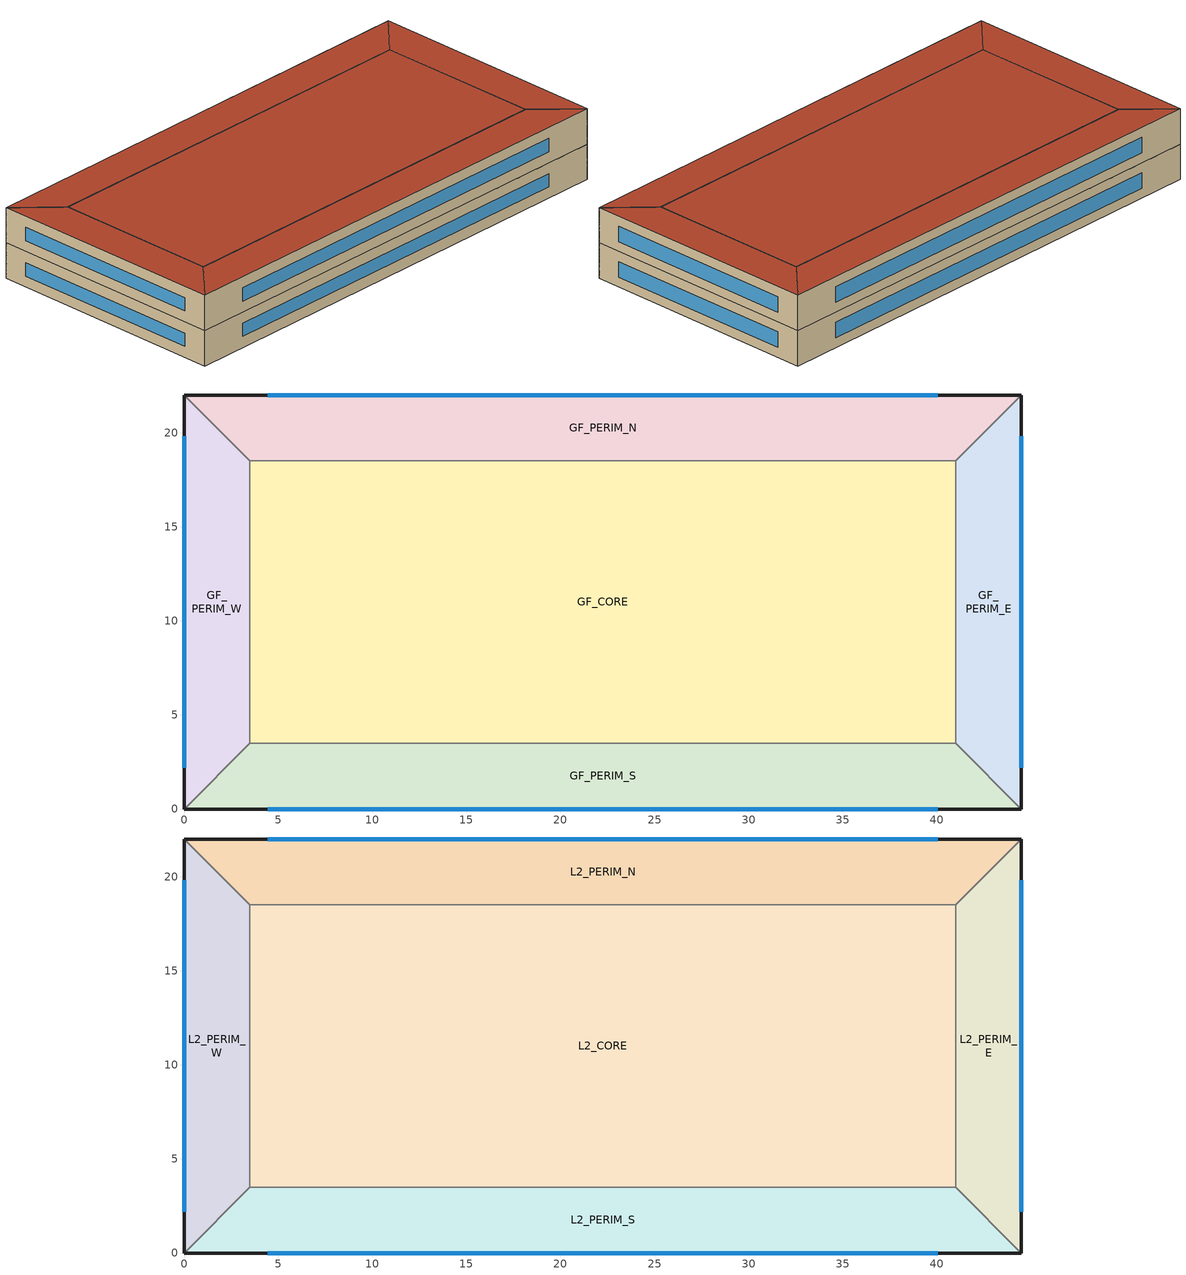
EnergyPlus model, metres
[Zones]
GF_PERIM_S
 floor ground (GroundFloor): 3.5,3.5 41,3.5 44.5,0 0,0 z0
 wall outside (ExtWall): 0,0 44.5,0 z0:3.2
 wall to GF_PERIM_E (InteriorPartition): 44.5,0 41,3.5 z0:3.2
 wall to GF_CORE (InteriorPartition): 41,3.5 3.5,3.5 z0:3.2
 wall to GF_PERIM_W (InteriorPartition): 3.5,3.5 0,0 z0:3.2
 window (WindowConstruction): 4.45,0 40.05,0 z1:2.2
GF_PERIM_E
 floor ground (GroundFloor): 41,3.5 41,18.5 44.5,22 44.5,0 z0
 wall outside (ExtWall): 44.5,0 44.5,22 z0:3.2
 wall to GF_PERIM_N (InteriorPartition): 44.5,22 41,18.5 z0:3.2
 wall to GF_CORE (InteriorPartition): 41,18.5 41,3.5 z0:3.2
 window (WindowConstruction): 44.5,2.2 44.5,19.8 z0.9:2.3
GF_PERIM_N
 floor ground (GroundFloor): 41,18.5 3.5,18.5 0,22 44.5,22 z0
 wall outside (ExtWall): 44.5,22 0,22 z0:3.2
 wall to GF_CORE (InteriorPartition): 3.5,18.5 41,18.5 z0:3.2
 wall to GF_PERIM_W (InteriorPartition): 0,22 3.5,18.5 z0:3.2
 window (WindowConstruction): 40.05,22 4.45,22 z0.9:2.3
GF_PERIM_W
 floor ground (GroundFloor): 3.5,18.5 3.5,3.5 0,0 0,22 z0
 wall outside (ExtWall): 0,22 0,0 z0:3.2
 wall to GF_CORE (InteriorPartition): 3.5,3.5 3.5,18.5 z0:3.2
 window (WindowConstruction): 0,19.8 0,2.2 z1:2.2
GF_CORE
 floor ground (GroundFloor): 3.5,18.5 41,18.5 41,3.5 3.5,3.5 z0
L2_PERIM_S
 floor to GF_PERIM_S (GroundFloor): 3.5,3.5 41,3.5 44.5,0 0,0 z3.2
 wall outside (ExtWall): 0,0 44.5,0 z3.2:6.4
 wall to L2_PERIM_E (InteriorPartition): 44.5,0 41,3.5 z3.2:6.4
 wall to L2_CORE (InteriorPartition): 41,3.5 3.5,3.5 z3.2:6.4
 wall to L2_PERIM_W (InteriorPartition): 3.5,3.5 0,0 z3.2:6.4
 window (WindowConstruction): 4.45,0 40.05,0 z4.2:5.4
 roof outside (Roof): 0,0 44.5,0 41,3.5 3.5,3.5 z6.4
L2_PERIM_E
 floor to GF_PERIM_E (GroundFloor): 41,3.5 41,18.5 44.5,22 44.5,0 z3.2
 wall outside (ExtWall): 44.5,0 44.5,22 z3.2:6.4
 wall to L2_PERIM_N (InteriorPartition): 44.5,22 41,18.5 z3.2:6.4
 wall to L2_CORE (InteriorPartition): 41,18.5 41,3.5 z3.2:6.4
 window (WindowConstruction): 44.5,2.2 44.5,19.8 z4.1:5.5
 roof outside (Roof): 44.5,0 44.5,22 41,18.5 41,3.5 z6.4
L2_PERIM_N
 floor to GF_PERIM_N (GroundFloor): 41,18.5 3.5,18.5 0,22 44.5,22 z3.2
 wall outside (ExtWall): 44.5,22 0,22 z3.2:6.4
 wall to L2_CORE (InteriorPartition): 3.5,18.5 41,18.5 z3.2:6.4
 wall to L2_PERIM_W (InteriorPartition): 0,22 3.5,18.5 z3.2:6.4
 window (WindowConstruction): 40.05,22 4.45,22 z4.1:5.5
 roof outside (Roof): 44.5,22 0,22 3.5,18.5 41,18.5 z6.4
L2_PERIM_W
 floor to GF_PERIM_W (GroundFloor): 3.5,18.5 3.5,3.5 0,0 0,22 z3.2
 wall outside (ExtWall): 0,22 0,0 z3.2:6.4
 wall to L2_CORE (InteriorPartition): 3.5,3.5 3.5,18.5 z3.2:6.4
 window (WindowConstruction): 0,19.8 0,2.2 z4.2:5.4
 roof outside (Roof): 0,22 0,0 3.5,3.5 3.5,18.5 z6.4
L2_CORE
 floor to GF_CORE (GroundFloor): 3.5,18.5 41,18.5 41,3.5 3.5,3.5 z3.2
 roof outside (Roof): 3.5,3.5 41,3.5 41,18.5 3.5,18.5 z6.4
[Building]
Golden Office Two Storey: 0, City, 0.04, 0.4, FullExterior, 25, 6
[Material]
MetalSkin: Smooth, 0.001, 45, 7680, 418
WallInsulation: Rough, 0.0456, 0.04, 32, 1210
GypsumBoard: Smooth, 0.0127, 0.16, 784.9, 830
GypsumPartition: Smooth, 0.0254, 0.16, 784.9, 830
Concrete100; RoofConcreteDeck: Rough, 0.1, 1.311, 2240, 836.8
Carpet: Smooth, 0.0127, 0.06, 288, 1380
RoofMembrane: Smooth, 0.01, 0.16, 1100, 1000
RoofInsulation: Rough, 0.1708, 0.04, 32, 1210
[Construction]
ExtWall: MetalSkin, WallInsulation, GypsumBoard
Roof: RoofMembrane, RoofInsulation, RoofConcreteDeck
GroundFloor: Concrete100, Carpet
InteriorPartition: GypsumPartition
WindowConstruction: SimpleGlazing
[WindowMaterial:SimpleGlazingSystem]
SimpleGlazing: 2.8, 0.57, 0.75
[ThermostatSetpoint:DualSetpoint]
DualSP: HeatingSetpointSch, CoolingSetpointSch
[Zone]
GF_PERIM_N; GF_PERIM_E; GF_PERIM_S; GF_PERIM_W; GF_CORE; L2_PERIM_N; L2_PERIM_E; L2_PERIM_S; L2_PERIM_W; L2_CORE
[ZoneInfiltration:DesignFlowRate]
INF_GF_PERIM_N: GF_PERIM_N, AlwaysOn, AirChanges/Hour, , , , 0.2, 1, 0, 0, 0
INF_GF_PERIM_E: GF_PERIM_E, AlwaysOn, AirChanges/Hour, , , , 0.2, 1, 0, 0, 0
INF_GF_PERIM_S: GF_PERIM_S, AlwaysOn, AirChanges/Hour, , , , 0.2, 1, 0, 0, 0
INF_GF_PERIM_W: GF_PERIM_W, AlwaysOn, AirChanges/Hour, , , , 0.2, 1, 0, 0, 0
INF_GF_CORE: GF_CORE, AlwaysOn, AirChanges/Hour, , , , 0.2, 1, 0, 0, 0
INF_L2_PERIM_N: L2_PERIM_N, AlwaysOn, AirChanges/Hour, , , , 0.2, 1, 0, 0, 0
INF_L2_PERIM_E: L2_PERIM_E, AlwaysOn, AirChanges/Hour, , , , 0.2, 1, 0, 0, 0
INF_L2_PERIM_S: L2_PERIM_S, AlwaysOn, AirChanges/Hour, , , , 0.2, 1, 0, 0, 0
INF_L2_PERIM_W: L2_PERIM_W, AlwaysOn, AirChanges/Hour, , , , 0.2, 1, 0, 0, 0
INF_L2_CORE: L2_CORE, AlwaysOn, AirChanges/Hour, , , , 0.2, 1, 0, 0, 0
[People]
PPL_GF_PERIM_N: GF_PERIM_N, OccupancySch, People/Area, , 0.0434783, , , , ActivityLevelSch
PPL_GF_PERIM_E: GF_PERIM_E, OccupancySch, People/Area, , 0.0434783, , , , ActivityLevelSch
PPL_GF_PERIM_S: GF_PERIM_S, OccupancySch, People/Area, , 0.0434783, , , , ActivityLevelSch
PPL_GF_PERIM_W: GF_PERIM_W, OccupancySch, People/Area, , 0.0434783, , , , ActivityLevelSch
PPL_GF_CORE: GF_CORE, OccupancySch, People/Area, , 0.0434783, , , , ActivityLevelSch
PPL_L2_PERIM_N: L2_PERIM_N, OccupancySch, People/Area, , 0.0434783, , , , ActivityLevelSch
PPL_L2_PERIM_E: L2_PERIM_E, OccupancySch, People/Area, , 0.0434783, , , , ActivityLevelSch
PPL_L2_PERIM_S: L2_PERIM_S, OccupancySch, People/Area, , 0.0434783, , , , ActivityLevelSch
PPL_L2_PERIM_W: L2_PERIM_W, OccupancySch, People/Area, , 0.0434783, , , , ActivityLevelSch
PPL_L2_CORE: L2_CORE, OccupancySch, People/Area, , 0.0434783, , , , ActivityLevelSch
[Lights]
LGT_GF_PERIM_N: GF_PERIM_N, LightingSch, Watts/Area, , 8.6, , 0, 0.7, 0.2
LGT_GF_PERIM_E: GF_PERIM_E, LightingSch, Watts/Area, , 8.6, , 0, 0.7, 0.2
LGT_GF_PERIM_S: GF_PERIM_S, LightingSch, Watts/Area, , 8.6, , 0, 0.7, 0.2
LGT_GF_PERIM_W: GF_PERIM_W, LightingSch, Watts/Area, , 8.6, , 0, 0.7, 0.2
LGT_GF_CORE: GF_CORE, LightingSch, Watts/Area, , 8.6, , 0, 0.7, 0.2
LGT_L2_PERIM_N: L2_PERIM_N, LightingSch, Watts/Area, , 8.6, , 0, 0.7, 0.2
LGT_L2_PERIM_E: L2_PERIM_E, LightingSch, Watts/Area, , 8.6, , 0, 0.7, 0.2
LGT_L2_PERIM_S: L2_PERIM_S, LightingSch, Watts/Area, , 8.6, , 0, 0.7, 0.2
LGT_L2_PERIM_W: L2_PERIM_W, LightingSch, Watts/Area, , 8.6, , 0, 0.7, 0.2
LGT_L2_CORE: L2_CORE, LightingSch, Watts/Area, , 8.6, , 0, 0.7, 0.2
[ElectricEquipment]
EQP_GF_PERIM_N: GF_PERIM_N, EquipmentSch, Watts/Area, , 9, , 0, 0.5, 0
EQP_GF_PERIM_E: GF_PERIM_E, EquipmentSch, Watts/Area, , 9, , 0, 0.5, 0
EQP_GF_PERIM_S: GF_PERIM_S, EquipmentSch, Watts/Area, , 9, , 0, 0.5, 0
EQP_GF_PERIM_W: GF_PERIM_W, EquipmentSch, Watts/Area, , 9, , 0, 0.5, 0
EQP_GF_CORE: GF_CORE, EquipmentSch, Watts/Area, , 9, , 0, 0.5, 0
EQP_L2_PERIM_N: L2_PERIM_N, EquipmentSch, Watts/Area, , 9, , 0, 0.5, 0
EQP_L2_PERIM_E: L2_PERIM_E, EquipmentSch, Watts/Area, , 9, , 0, 0.5, 0
EQP_L2_PERIM_S: L2_PERIM_S, EquipmentSch, Watts/Area, , 9, , 0, 0.5, 0
EQP_L2_PERIM_W: L2_PERIM_W, EquipmentSch, Watts/Area, , 9, , 0, 0.5, 0
EQP_L2_CORE: L2_CORE, EquipmentSch, Watts/Area, , 9, , 0, 0.5, 0
[ZoneControl:Thermostat]
TSTAT_GF_PERIM_N: GF_PERIM_N, ThermostatControlTypeSch, ThermostatSetpoint:DualSetpoint, DualSP
TSTAT_GF_PERIM_E: GF_PERIM_E, ThermostatControlTypeSch, ThermostatSetpoint:DualSetpoint, DualSP
TSTAT_GF_PERIM_S: GF_PERIM_S, ThermostatControlTypeSch, ThermostatSetpoint:DualSetpoint, DualSP
TSTAT_GF_PERIM_W: GF_PERIM_W, ThermostatControlTypeSch, ThermostatSetpoint:DualSetpoint, DualSP
TSTAT_GF_CORE: GF_CORE, ThermostatControlTypeSch, ThermostatSetpoint:DualSetpoint, DualSP
TSTAT_L2_PERIM_N: L2_PERIM_N, ThermostatControlTypeSch, ThermostatSetpoint:DualSetpoint, DualSP
TSTAT_L2_PERIM_E: L2_PERIM_E, ThermostatControlTypeSch, ThermostatSetpoint:DualSetpoint, DualSP
TSTAT_L2_PERIM_S: L2_PERIM_S, ThermostatControlTypeSch, ThermostatSetpoint:DualSetpoint, DualSP
TSTAT_L2_PERIM_W: L2_PERIM_W, ThermostatControlTypeSch, ThermostatSetpoint:DualSetpoint, DualSP
TSTAT_L2_CORE: L2_CORE, ThermostatControlTypeSch, ThermostatSetpoint:DualSetpoint, DualSP
[Schedule:Compact]
AlwaysOn: Fraction, Through: 12/31, For: AllDays, Until: 24:00, 1
OccupancySch: Fraction, Through: 12/31, For: Weekdays SummerDesignDay WinterDesignDay, Until: 08:00, 0, Until: 18:00, 1, Until: 24:00, 0, For: AllOtherDays, Until: 24:00, 0
LightingSch: Fraction, Through: 12/31, For: Weekdays SummerDesignDay WinterDesignDay, Until: 08:00, 0.15, Until: 18:00, 0.95, Until: 24:00, 0.15, For: AllOtherDays, Until: 24:00, 0.15
EquipmentSch: Fraction, Through: 12/31, For: Weekdays SummerDesignDay WinterDesignDay, Until: 08:00, 0.4, Until: 18:00, 0.95, Until: 24:00, 0.4, For: AllOtherDays, Until: 24:00, 0.4
ActivityLevelSch: Any Number, Through: 12/31, For: AllDays, Until: 24:00, 110
HeatingSetpointSch: Temperature, Through: 12/31, For: Weekdays SummerDesignDay WinterDesignDay, Until: 08:00, 13.5, Until: 18:00, 21, Until: 24:00, 13.5, For: AllOtherDays, Until: 24:00, 13.5
CoolingSetpointSch: Temperature, Through: 12/31, For: Weekdays SummerDesignDay WinterDesignDay, Until: 08:00, 28, Until: 18:00, 24, Until: 24:00, 28, For: AllOtherDays, Until: 24:00, 28
ThermostatControlTypeSch: Any Number, Through: 12/31, For: AllDays, Until: 24:00, 4
